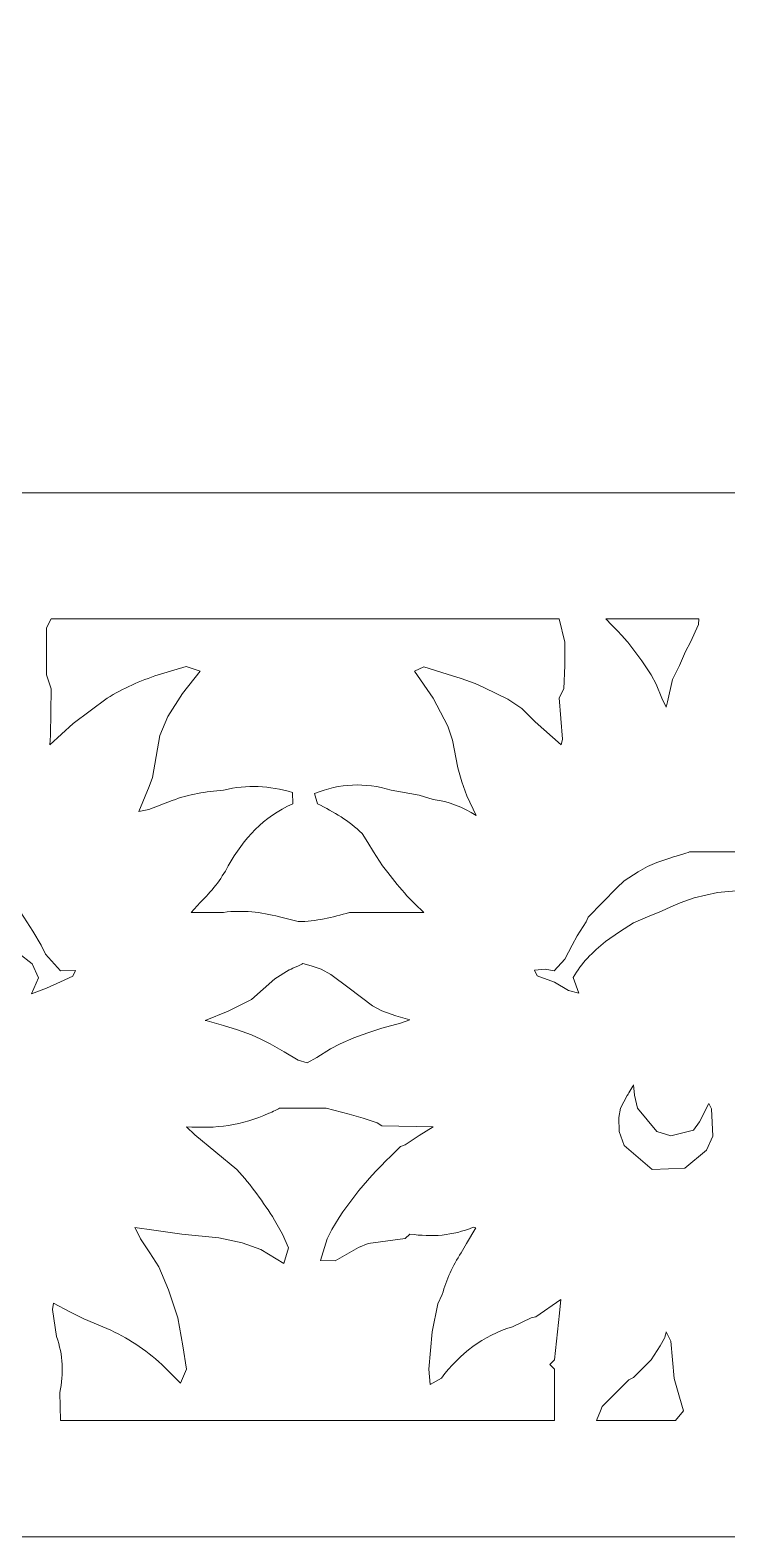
# Model space of a CAD drawing. Header units: centimetres. Extents: x -13.8 to 13.8, y -13.7 to 13.7.
# Drawn here: x 6.462 to 8.18, y -13.671 to -9.957 of the extents above; entities that cross this region are included whole.
import ezdxf

# ---------------------------------------------------------------- set-up
doc = ezdxf.new("R2010")
doc.units = ezdxf.units.CM
doc.header["$MEASUREMENT"] = 0
doc.layers.add('Layer 1', color=7, linetype='Continuous')

msp = doc.modelspace()

# ---------------------------------------------------------------- linework, layer by layer
at = {"layer": 'Layer 1', "lineweight": 0}
msp.add_lwpolyline([(0.73523, -13.67105), (13.55625, -13.67105), (13.55625, -0.86165), (0.73523, -0.86165), (0.73523, -13.67105)], close=True, dxfattribs=at)
at = {"layer": 'Layer 1', "color": 7, "lineweight": 0}
msp.add_lwpolyline([(3.3087, -11.09798), (10.9828, -11.09798), (10.9828, -3.4353), (3.3087, -3.4353), (3.3087, -11.09798)], close=True, dxfattribs=at)
for points, knots in [([(6.51404, -11.40809), (6.51404, -11.40809), (7.766, -11.40809), (7.766, -11.40809), (7.766, -11.40809), (7.766, -11.40809), (7.78029, -11.46561), (7.78029, -11.46561), (7.78029, -11.46561), (7.78029, -11.46561), (7.78029, -11.52313), (7.78029, -11.52313), (7.78029, -11.52313), (7.78029, -11.52313), (7.77743, -11.58047), (7.77743, -11.58047), (7.77743, -11.58047), (7.77743, -11.58047), (7.766, -11.60312), (7.766, -11.60312), (7.766, -11.60312), (7.766, -11.60312), (7.77439, -11.70485), (7.77439, -11.70485), (7.77439, -11.70485), (7.77439, -11.70485), (7.77153, -11.71858), (7.77153, -11.71858), (7.77153, -11.71858), (7.77153, -11.71858), (7.70676, -11.66257), (7.70676, -11.66257), (7.70676, -11.66257), (7.70676, -11.66257), (7.67419, -11.62923), (7.67419, -11.62923), (7.67419, -11.62923), (7.67419, -11.62923), (7.63953, -11.60637), (7.63953, -11.60637), (7.63953, -11.60637), (7.63953, -11.60637), (7.58198, -11.57875), (7.58198, -11.57875), (7.58198, -11.57875), (7.58198, -11.57875), (7.55893, -11.56809), (7.55893, -11.56809), (7.55893, -11.56809), (7.55893, -11.56809), (7.52445, -11.55571), (7.52445, -11.55571), (7.52445, -11.55571), (7.52445, -11.55571), (7.48997, -11.54428), (7.48997, -11.54428), (7.48997, -11.54428), (7.48997, -11.54428), (7.43282, -11.52695), (7.43282, -11.52695), (7.43282, -11.52695), (7.43282, -11.52695), (7.40977, -11.53743), (7.40977, -11.53743), (7.40977, -11.53743), (7.40977, -11.53743), (7.45549, -11.60355), (7.45549, -11.60355), (7.45549, -11.60355), (7.45549, -11.60355), (7.49206, -11.6725), (7.49206, -11.6725), (7.49206, -11.6725), (7.49206, -11.6725), (7.50349, -11.70698), (7.50349, -11.70698), (7.50349, -11.70698), (7.50349, -11.70698), (7.51624, -11.77593), (7.51624, -11.77593), (7.51624, -11.77593), (7.51624, -11.77593), (7.52653, -11.81041), (7.52653, -11.81041), (7.52653, -11.81041), (7.52653, -11.81041), (7.53891, -11.8447), (7.53891, -11.8447), (7.53891, -11.8447), (7.53891, -11.8447), (7.56196, -11.8927), (7.56196, -11.8927), (7.56196, -11.8927), (7.52804, -11.8723), (7.4951, -11.85878), (7.45565, -11.85325), (7.45565, -11.85325), (7.45565, -11.85325), (7.42096, -11.84277), (7.42096, -11.84277), (7.42096, -11.84277), (7.42096, -11.84277), (7.35219, -11.8306), (7.35219, -11.8306), (7.35219, -11.8306), (7.2857, -11.81078), (7.22704, -11.81383), (7.16264, -11.83917), (7.16264, -11.83917), (7.16264, -11.83917), (7.17045, -11.86412), (7.17045, -11.86412), (7.17045, -11.86412), (7.21159, -11.88412), (7.24721, -11.90603), (7.28057, -11.93765), (7.28057, -11.93765), (7.28057, -11.93765), (7.29486, -11.95956), (7.29486, -11.95956), (7.29486, -11.95956), (7.29486, -11.95956), (7.30838, -11.98263), (7.30838, -11.98263), (7.30838, -11.98263), (7.30838, -11.98263), (7.33103, -12.01711), (7.33103, -12.01711), (7.33103, -12.01711), (7.36572, -12.0613), (7.3899, -12.09445), (7.43276, -12.13178), (7.43276, -12.13178), (7.43276, -12.13178), (7.24914, -12.13197), (7.24914, -12.13197), (7.24914, -12.13197), (7.20704, -12.14435), (7.16664, -12.15446), (7.12264, -12.15446), (7.12264, -12.15446), (7.12264, -12.15446), (7.07634, -12.14266), (7.07634, -12.14266), (7.07634, -12.14266), (7.02967, -12.13065), (6.98699, -12.12589), (6.93899, -12.13179), (6.93899, -12.13179), (6.93899, -12.13179), (6.85858, -12.13198), (6.85858, -12.13198), (6.85858, -12.13198), (6.85858, -12.13198), (6.88125, -12.1074), (6.88125, -12.1074), (6.88125, -12.1074), (6.90927, -12.07996), (6.93192, -12.05215), (6.95041, -12.0171), (6.95041, -12.0171), (6.98811, -11.94947), (7.03764, -11.89671), (7.10927, -11.86393), (7.10927, -11.86393), (7.10927, -11.86393), (7.10908, -11.83612), (7.10908, -11.83612), (7.10908, -11.83612), (7.05116, -11.81974), (6.99764, -11.8163), (6.93895, -11.83062), (6.93895, -11.83062), (6.89437, -11.83385), (6.85418, -11.84052), (6.81245, -11.85613), (6.81245, -11.85613), (6.81245, -11.85613), (6.75472, -11.87822), (6.75472, -11.87822), (6.75472, -11.87822), (6.75472, -11.87822), (6.72995, -11.88298), (6.72995, -11.88298), (6.72995, -11.88298), (6.72995, -11.88298), (6.75509, -11.82162), (6.75509, -11.82162), (6.75509, -11.82162), (6.75509, -11.82162), (6.76329, -11.79897), (6.76329, -11.79897), (6.76329, -11.79897), (6.76329, -11.79897), (6.78197, -11.69552), (6.78197, -11.69552), (6.78197, -11.69552), (6.78197, -11.69552), (6.80158, -11.6494), (6.80158, -11.6494), (6.80158, -11.6494), (6.80158, -11.6494), (6.83722, -11.59206), (6.83722, -11.59206), (6.83722, -11.59206), (6.83722, -11.59206), (6.88122, -11.5374), (6.88122, -11.5374), (6.88122, -11.5374), (6.88122, -11.5374), (6.84674, -11.52597), (6.84674, -11.52597), (6.84674, -11.52597), (6.84674, -11.52597), (6.77779, -11.54597), (6.77779, -11.54597), (6.77779, -11.54597), (6.73226, -11.56158), (6.69244, -11.57931), (6.6515, -11.60407), (6.6515, -11.60407), (6.6515, -11.60407), (6.56805, -11.66617), (6.56805, -11.66617), (6.56805, -11.66617), (6.56805, -11.66617), (6.51016, -11.71856), (6.51016, -11.71856), (6.51016, -11.71856), (6.51016, -11.71856), (6.51185, -11.69551), (6.51185, -11.69551), (6.51185, -11.69551), (6.51185, -11.69551), (6.51394, -11.58044), (6.51394, -11.58044), (6.51394, -11.58044), (6.51394, -11.58044), (6.50251, -11.54596), (6.50251, -11.54596), (6.50251, -11.54596), (6.50251, -11.54596), (6.50251, -11.43089), (6.50251, -11.43089), (6.50251, -11.43089), (6.50251, -11.43089), (6.51404, -11.40809), (6.51404, -11.40809)], [0, 0, 0, 0, 0.015873, 0.015873, 0.015873, 0.015873, 0.031746, 0.031746, 0.031746, 0.031746, 0.047619, 0.047619, 0.047619, 0.047619, 0.0634921, 0.0634921, 0.0634921, 0.0634921, 0.0793651, 0.0793651, 0.0793651, 0.0793651, 0.0952381, 0.0952381, 0.0952381, 0.0952381, 0.1111111, 0.1111111, 0.1111111, 0.1111111, 0.1269841, 0.1269841, 0.1269841, 0.1269841, 0.1428571, 0.1428571, 0.1428571, 0.1428571, 0.1587302, 0.1587302, 0.1587302, 0.1587302, 0.1746032, 0.1746032, 0.1746032, 0.1746032, 0.1904762, 0.1904762, 0.1904762, 0.1904762, 0.2063492, 0.2063492, 0.2063492, 0.2063492, 0.2222222, 0.2222222, 0.2222222, 0.2222222, 0.2380952, 0.2380952, 0.2380952, 0.2380952, 0.2539683, 0.2539683, 0.2539683, 0.2539683, 0.2698413, 0.2698413, 0.2698413, 0.2698413, 0.2857143, 0.2857143, 0.2857143, 0.2857143, 0.3015873, 0.3015873, 0.3015873, 0.3015873, 0.3174603, 0.3174603, 0.3174603, 0.3174603, 0.3333333, 0.3333333, 0.3333333, 0.3333333, 0.3492063, 0.3492063, 0.3492063, 0.3492063, 0.3650794, 0.3650794, 0.3650794, 0.3650794, 0.3809524, 0.3809524, 0.3809524, 0.3809524, 0.3968254, 0.3968254, 0.3968254, 0.3968254, 0.4126984, 0.4126984, 0.4126984, 0.4126984, 0.4285714, 0.4285714, 0.4285714, 0.4285714, 0.4444444, 0.4444444, 0.4444444, 0.4444444, 0.4603175, 0.4603175, 0.4603175, 0.4603175, 0.4761905, 0.4761905, 0.4761905, 0.4761905, 0.4920635, 0.4920635, 0.4920635, 0.4920635, 0.5079365, 0.5079365, 0.5079365, 0.5079365, 0.5238095, 0.5238095, 0.5238095, 0.5238095, 0.5396825, 0.5396825, 0.5396825, 0.5396825, 0.5555556, 0.5555556, 0.5555556, 0.5555556, 0.5714286, 0.5714286, 0.5714286, 0.5714286, 0.5873016, 0.5873016, 0.5873016, 0.5873016, 0.6031746, 0.6031746, 0.6031746, 0.6031746, 0.6190476, 0.6190476, 0.6190476, 0.6190476, 0.6349206, 0.6349206, 0.6349206, 0.6349206, 0.6507937, 0.6507937, 0.6507937, 0.6507937, 0.6666667, 0.6666667, 0.6666667, 0.6666667, 0.6825397, 0.6825397, 0.6825397, 0.6825397, 0.6984127, 0.6984127, 0.6984127, 0.6984127, 0.7142857, 0.7142857, 0.7142857, 0.7142857, 0.7301587, 0.7301587, 0.7301587, 0.7301587, 0.7460317, 0.7460317, 0.7460317, 0.7460317, 0.7619048, 0.7619048, 0.7619048, 0.7619048, 0.7777778, 0.7777778, 0.7777778, 0.7777778, 0.7936508, 0.7936508, 0.7936508, 0.7936508, 0.8095238, 0.8095238, 0.8095238, 0.8095238, 0.8253968, 0.8253968, 0.8253968, 0.8253968, 0.8412698, 0.8412698, 0.8412698, 0.8412698, 0.8571429, 0.8571429, 0.8571429, 0.8571429, 0.8730159, 0.8730159, 0.8730159, 0.8730159, 0.8888889, 0.8888889, 0.8888889, 0.8888889, 0.9047619, 0.9047619, 0.9047619, 0.9047619, 0.9206349, 0.9206349, 0.9206349, 0.9206349, 0.9365079, 0.9365079, 0.9365079, 0.9365079, 0.952381, 0.952381, 0.952381, 0.952381, 0.968254, 0.968254, 0.968254, 0.968254, 1, 1, 1, 1]), ([(7.88088, -11.40809), (7.88088, -11.40809), (8.1108, -11.40809), (8.1108, -11.40809), (8.1108, -11.40809), (8.1108, -11.40809), (8.10966, -11.42256), (8.10966, -11.42256), (8.10966, -11.42256), (8.10966, -11.42256), (8.0904, -11.46561), (8.0904, -11.46561), (8.0904, -11.46561), (8.0904, -11.46561), (8.07802, -11.48884), (8.07802, -11.48884), (8.07802, -11.48884), (8.07802, -11.48884), (8.06278, -11.52313), (8.06278, -11.52313), (8.06278, -11.52313), (8.06278, -11.52313), (8.04563, -11.55761), (8.04563, -11.55761), (8.04563, -11.55761), (8.04563, -11.55761), (8.03325, -11.61325), (8.03325, -11.61325), (8.03325, -11.61325), (8.03325, -11.61325), (8.03, -11.62621), (8.03, -11.62621), (8.03, -11.62621), (8.03, -11.62621), (8.01971, -11.60354), (8.01971, -11.60354), (8.01971, -11.60354), (8.01971, -11.60354), (8.00524, -11.56906), (8.00524, -11.56906), (8.00524, -11.56906), (8.00524, -11.56906), (7.99286, -11.54601), (7.99286, -11.54601), (7.99286, -11.54601), (7.99286, -11.54601), (7.96981, -11.51153), (7.96981, -11.51153), (7.96981, -11.51153), (7.96981, -11.51153), (7.93533, -11.46562), (7.93533, -11.46562), (7.93533, -11.46562), (7.93536, -11.46561), (7.88736, -11.41399), (7.88088, -11.40809)], [0, 0, 0, 0, 0.0666667, 0.0666667, 0.0666667, 0.0666667, 0.1333333, 0.1333333, 0.1333333, 0.1333333, 0.2, 0.2, 0.2, 0.2, 0.2666667, 0.2666667, 0.2666667, 0.2666667, 0.3333333, 0.3333333, 0.3333333, 0.3333333, 0.4, 0.4, 0.4, 0.4, 0.4666667, 0.4666667, 0.4666667, 0.4666667, 0.5333333, 0.5333333, 0.5333333, 0.5333333, 0.6, 0.6, 0.6, 0.6, 0.6666667, 0.6666667, 0.6666667, 0.6666667, 0.7333333, 0.7333333, 0.7333333, 0.7333333, 0.8, 0.8, 0.8, 0.8, 0.8666667, 0.8666667, 0.8666667, 0.8666667, 1, 1, 1, 1]), ([(6.11172, -11.97102), (6.11172, -11.97102), (6.13476, -11.98227), (6.13476, -11.98227), (6.13476, -11.98227), (6.13476, -11.98227), (6.24964, -11.99788), (6.24964, -11.99788), (6.24964, -11.99788), (6.24964, -11.99788), (6.28409, -12.01502), (6.28409, -12.01502), (6.28409, -12.01502), (6.28409, -12.01502), (6.30677, -12.02568), (6.30677, -12.02568), (6.30677, -12.02568), (6.30677, -12.02568), (6.36431, -12.06018), (6.36431, -12.06018), (6.36431, -12.06018), (6.36431, -12.06018), (6.37574, -12.06609), (6.37574, -12.06609), (6.37574, -12.06609), (6.37574, -12.06609), (6.43157, -12.12056), (6.43157, -12.12056), (6.43157, -12.12056), (6.43157, -12.12056), (6.44678, -12.14361), (6.44678, -12.14361), (6.44678, -12.14361), (6.44678, -12.14361), (6.4689, -12.17811), (6.4689, -12.17811), (6.4689, -12.17811), (6.4689, -12.17811), (6.48891, -12.21256), (6.48891, -12.21256), (6.48891, -12.21256), (6.48891, -12.21256), (6.49957, -12.23523), (6.49957, -12.23523), (6.49957, -12.23523), (6.49957, -12.23523), (6.53672, -12.27564), (6.53672, -12.27564), (6.53672, -12.27564), (6.53672, -12.27564), (6.57386, -12.27468), (6.57386, -12.27468), (6.57386, -12.27468), (6.57386, -12.27468), (6.56738, -12.28916), (6.56738, -12.28916), (6.56738, -12.28916), (6.56738, -12.28916), (6.53672, -12.30326), (6.53672, -12.30326), (6.53672, -12.30326), (6.53672, -12.30326), (6.50224, -12.31868), (6.50224, -12.31868), (6.50224, -12.31868), (6.50224, -12.31868), (6.46509, -12.3322), (6.46509, -12.3322), (6.46509, -12.3322), (6.46509, -12.3322), (6.48224, -12.29278), (6.48224, -12.29278), (6.48224, -12.29278), (6.48224, -12.29278), (6.46718, -12.25905), (6.46718, -12.25905), (6.46718, -12.25905), (6.46718, -12.25905), (6.43326, -12.23259), (6.43326, -12.23259), (6.43326, -12.23259), (6.43326, -12.23259), (6.37574, -12.18742), (6.37574, -12.18742), (6.37574, -12.18742), (6.37574, -12.18742), (6.34127, -12.16533), (6.34127, -12.16533), (6.34127, -12.16533), (6.34127, -12.16533), (6.31859, -12.15295), (6.31859, -12.15295), (6.31859, -12.15295), (6.31859, -12.15295), (6.27229, -12.13027), (6.27229, -12.13027), (6.27229, -12.13027), (6.27229, -12.13027), (6.23782, -12.11199), (6.23782, -12.11199), (6.23782, -12.11199), (6.23782, -12.11199), (6.20353, -12.09942), (6.20353, -12.09942), (6.20353, -12.09942), (6.20353, -12.09942), (6.16905, -12.08876), (6.16905, -12.08876), (6.16905, -12.08876), (6.16905, -12.08876), (6.12312, -12.07752), (6.12312, -12.07752), (6.12312, -12.07752), (6.12312, -12.07752), (6.04274, -12.07426), (6.04274, -12.07426), (6.04274, -12.07426), (6.04274, -12.07426), (6.03152, -12.06302), (6.03152, -12.06302), (6.03152, -12.06302), (6.03152, -12.06302), (5.9395, -12.06302), (5.9395, -12.06302), (5.9395, -12.06302), (5.9395, -12.06302), (5.90121, -12.08781), (5.90121, -12.08781), (5.90121, -12.08781), (5.90121, -12.08781), (5.89817, -12.11675), (5.89817, -12.11675), (5.89817, -12.11675), (5.89817, -12.11675), (5.88558, -12.12324), (5.88558, -12.12324), (5.88558, -12.12324), (5.88558, -12.12324), (5.87224, -12.09752), (5.87224, -12.09752), (5.87224, -12.09752), (5.87224, -12.09752), (5.85986, -12.06302), (5.85986, -12.06302), (5.85986, -12.06302), (5.85986, -12.06302), (5.84938, -12.04018), (5.84938, -12.04018), (5.84938, -12.04018), (5.84938, -12.04018), (5.84084, -12.01883), (5.84084, -12.01883), (5.84084, -12.01883), (5.84084, -12.01883), (5.84253, -12.00568), (5.84253, -12.00568), (5.84253, -12.00568), (5.84253, -12.00568), (5.87319, -12.03542), (5.87319, -12.03542), (5.87319, -12.03542), (5.87319, -12.03542), (5.90502, -12.03751), (5.90502, -12.03751), (5.90502, -12.03751), (5.90502, -12.03751), (5.9395, -12.01883), (5.9395, -12.01883), (5.9395, -12.01883), (5.9395, -12.01883), (5.96215, -12.00854), (5.96215, -12.00854), (5.96215, -12.00854), (5.96215, -12.00854), (5.99665, -11.99616), (5.99665, -11.99616), (5.99665, -11.99616), (5.99665, -11.99616), (6.03112, -11.98549), (6.03112, -11.98549), (6.03112, -11.98549), (6.03112, -11.98549), (6.07724, -11.98227), (6.07724, -11.98227), (6.07724, -11.98227), (6.07724, -11.98227), (6.11172, -11.97102), (6.11172, -11.97102)], [0, 0, 0, 0, 0.0208333, 0.0208333, 0.0208333, 0.0208333, 0.0416667, 0.0416667, 0.0416667, 0.0416667, 0.0625, 0.0625, 0.0625, 0.0625, 0.0833333, 0.0833333, 0.0833333, 0.0833333, 0.1041667, 0.1041667, 0.1041667, 0.1041667, 0.125, 0.125, 0.125, 0.125, 0.1458333, 0.1458333, 0.1458333, 0.1458333, 0.1666667, 0.1666667, 0.1666667, 0.1666667, 0.1875, 0.1875, 0.1875, 0.1875, 0.2083333, 0.2083333, 0.2083333, 0.2083333, 0.2291667, 0.2291667, 0.2291667, 0.2291667, 0.25, 0.25, 0.25, 0.25, 0.2708333, 0.2708333, 0.2708333, 0.2708333, 0.2916667, 0.2916667, 0.2916667, 0.2916667, 0.3125, 0.3125, 0.3125, 0.3125, 0.3333333, 0.3333333, 0.3333333, 0.3333333, 0.3541667, 0.3541667, 0.3541667, 0.3541667, 0.375, 0.375, 0.375, 0.375, 0.3958333, 0.3958333, 0.3958333, 0.3958333, 0.4166667, 0.4166667, 0.4166667, 0.4166667, 0.4375, 0.4375, 0.4375, 0.4375, 0.4583333, 0.4583333, 0.4583333, 0.4583333, 0.4791667, 0.4791667, 0.4791667, 0.4791667, 0.5, 0.5, 0.5, 0.5, 0.5208333, 0.5208333, 0.5208333, 0.5208333, 0.5416667, 0.5416667, 0.5416667, 0.5416667, 0.5625, 0.5625, 0.5625, 0.5625, 0.5833333, 0.5833333, 0.5833333, 0.5833333, 0.6041667, 0.6041667, 0.6041667, 0.6041667, 0.625, 0.625, 0.625, 0.625, 0.6458333, 0.6458333, 0.6458333, 0.6458333, 0.6666667, 0.6666667, 0.6666667, 0.6666667, 0.6875, 0.6875, 0.6875, 0.6875, 0.7083333, 0.7083333, 0.7083333, 0.7083333, 0.7291667, 0.7291667, 0.7291667, 0.7291667, 0.75, 0.75, 0.75, 0.75, 0.7708333, 0.7708333, 0.7708333, 0.7708333, 0.7916667, 0.7916667, 0.7916667, 0.7916667, 0.8125, 0.8125, 0.8125, 0.8125, 0.8333333, 0.8333333, 0.8333333, 0.8333333, 0.8541667, 0.8541667, 0.8541667, 0.8541667, 0.875, 0.875, 0.875, 0.875, 0.8958333, 0.8958333, 0.8958333, 0.8958333, 0.9166667, 0.9166667, 0.9166667, 0.9166667, 0.9375, 0.9375, 0.9375, 0.9375, 0.9583333, 0.9583333, 0.9583333, 0.9583333, 1, 1, 1, 1]), ([(8.08757, -11.98227), (8.08757, -11.98227), (8.2373, -11.98227), (8.2373, -11.98227), (8.2373, -11.98227), (8.2373, -11.98227), (8.25997, -11.99238), (8.25997, -11.99238), (8.25997, -11.99238), (8.25997, -11.99238), (8.29445, -12.00381), (8.29445, -12.00381), (8.29445, -12.00381), (8.29445, -12.00381), (8.32893, -12.01619), (8.32893, -12.01619), (8.32893, -12.01619), (8.32893, -12.01619), (8.36341, -12.03066), (8.36341, -12.03066), (8.36341, -12.03066), (8.36341, -12.03066), (8.39675, -12.0419), (8.39675, -12.0419), (8.39675, -12.0419), (8.39675, -12.0419), (8.42361, -12.01885), (8.42361, -12.01885), (8.42361, -12.01885), (8.42361, -12.01885), (8.44094, -12.0057), (8.44094, -12.0057), (8.44094, -12.0057), (8.44094, -12.0057), (8.44742, -12.01885), (8.44742, -12.01885), (8.44742, -12.01885), (8.44742, -12.01885), (8.43237, -12.05161), (8.43237, -12.05161), (8.43237, -12.05161), (8.43237, -12.05161), (8.41885, -12.08609), (8.41885, -12.08609), (8.41885, -12.08609), (8.41885, -12.08609), (8.40551, -12.11676), (8.40551, -12.11676), (8.40551, -12.11676), (8.40551, -12.11676), (8.39104, -12.12324), (8.39104, -12.12324), (8.39104, -12.12324), (8.39104, -12.12324), (8.35159, -12.07255), (8.35159, -12.07255), (8.35159, -12.07255), (8.35159, -12.07255), (8.30627, -12.06302), (8.30627, -12.06302), (8.30627, -12.06302), (8.30627, -12.06302), (8.25995, -12.06302), (8.25995, -12.06302), (8.25995, -12.06302), (8.25995, -12.06302), (8.24852, -12.07426), (8.24852, -12.07426), (8.24852, -12.07426), (8.24852, -12.07426), (8.1565, -12.08302), (8.1565, -12.08302), (8.1565, -12.08302), (8.1565, -12.08302), (8.09898, -12.09577), (8.09898, -12.09577), (8.09898, -12.09577), (8.09898, -12.09577), (8.0645, -12.10815), (8.0645, -12.10815), (8.0645, -12.10815), (8.0645, -12.10815), (8.04145, -12.11844), (8.04145, -12.11844), (8.04145, -12.11844), (8.04145, -12.11844), (8.01878, -12.1291), (8.01878, -12.1291), (8.01878, -12.1291), (8.01878, -12.1291), (7.9843, -12.14262), (7.9843, -12.14262), (7.9843, -12.14262), (7.9843, -12.14262), (7.94982, -12.15767), (7.94982, -12.15767), (7.94982, -12.15767), (7.94982, -12.15767), (7.91534, -12.18016), (7.91534, -12.18016), (7.91534, -12.18016), (7.91534, -12.18016), (7.88086, -12.20397), (7.88086, -12.20397), (7.88086, -12.20397), (7.84771, -12.22969), (7.8218, -12.25654), (7.80066, -12.29274), (7.80066, -12.29274), (7.80066, -12.29274), (7.81476, -12.33103), (7.81476, -12.33103), (7.81476, -12.33103), (7.81476, -12.33103), (7.78886, -12.32418), (7.78886, -12.32418), (7.78886, -12.32418), (7.78886, -12.32418), (7.75438, -12.30418), (7.75438, -12.30418), (7.75438, -12.30418), (7.75438, -12.30418), (7.71228, -12.28799), (7.71228, -12.28799), (7.71228, -12.28799), (7.71228, -12.28799), (7.70543, -12.27465), (7.70543, -12.27465), (7.70543, -12.27465), (7.70543, -12.27465), (7.73133, -12.27179), (7.73133, -12.27179), (7.73133, -12.27179), (7.73133, -12.27179), (7.75361, -12.2756), (7.75361, -12.2756), (7.75361, -12.2756), (7.75361, -12.2756), (7.78028, -12.24702), (7.78028, -12.24702), (7.78028, -12.24702), (7.78028, -12.24702), (7.79856, -12.21254), (7.79856, -12.21254), (7.79856, -12.21254), (7.79856, -12.21254), (7.81094, -12.18949), (7.81094, -12.18949), (7.81094, -12.18949), (7.81094, -12.18949), (7.83285, -12.15501), (7.83285, -12.15501), (7.83285, -12.15501), (7.83285, -12.15501), (7.83782, -12.14358), (7.83782, -12.14358), (7.83782, -12.14358), (7.83782, -12.14358), (7.90812, -12.07098), (7.90812, -12.07098), (7.90812, -12.07098), (7.90812, -12.07098), (7.9268, -12.05423), (7.9268, -12.05423), (7.9268, -12.05423), (7.9268, -12.05423), (7.96109, -12.03156), (7.96109, -12.03156), (7.96109, -12.03156), (7.96109, -12.03156), (7.98432, -12.01881), (7.98432, -12.01881), (7.98432, -12.01881), (7.98432, -12.01881), (8.00699, -12.00852), (8.00699, -12.00852), (8.00699, -12.00852), (8.00699, -12.00852), (8.04147, -11.99709), (8.04147, -11.99709), (8.04147, -11.99709), (8.04148, -11.99711), (8.08281, -11.98549), (8.08757, -11.98227)], [0, 0, 0, 0, 0.0212766, 0.0212766, 0.0212766, 0.0212766, 0.0425532, 0.0425532, 0.0425532, 0.0425532, 0.0638298, 0.0638298, 0.0638298, 0.0638298, 0.0851064, 0.0851064, 0.0851064, 0.0851064, 0.106383, 0.106383, 0.106383, 0.106383, 0.1276596, 0.1276596, 0.1276596, 0.1276596, 0.1489362, 0.1489362, 0.1489362, 0.1489362, 0.1702128, 0.1702128, 0.1702128, 0.1702128, 0.1914894, 0.1914894, 0.1914894, 0.1914894, 0.212766, 0.212766, 0.212766, 0.212766, 0.2340426, 0.2340426, 0.2340426, 0.2340426, 0.2553191, 0.2553191, 0.2553191, 0.2553191, 0.2765957, 0.2765957, 0.2765957, 0.2765957, 0.2978723, 0.2978723, 0.2978723, 0.2978723, 0.3191489, 0.3191489, 0.3191489, 0.3191489, 0.3404255, 0.3404255, 0.3404255, 0.3404255, 0.3617021, 0.3617021, 0.3617021, 0.3617021, 0.3829787, 0.3829787, 0.3829787, 0.3829787, 0.4042553, 0.4042553, 0.4042553, 0.4042553, 0.4255319, 0.4255319, 0.4255319, 0.4255319, 0.4468085, 0.4468085, 0.4468085, 0.4468085, 0.4680851, 0.4680851, 0.4680851, 0.4680851, 0.4893617, 0.4893617, 0.4893617, 0.4893617, 0.5106383, 0.5106383, 0.5106383, 0.5106383, 0.5319149, 0.5319149, 0.5319149, 0.5319149, 0.5531915, 0.5531915, 0.5531915, 0.5531915, 0.5744681, 0.5744681, 0.5744681, 0.5744681, 0.5957447, 0.5957447, 0.5957447, 0.5957447, 0.6170213, 0.6170213, 0.6170213, 0.6170213, 0.6382979, 0.6382979, 0.6382979, 0.6382979, 0.6595745, 0.6595745, 0.6595745, 0.6595745, 0.6808511, 0.6808511, 0.6808511, 0.6808511, 0.7021277, 0.7021277, 0.7021277, 0.7021277, 0.7234043, 0.7234043, 0.7234043, 0.7234043, 0.7446809, 0.7446809, 0.7446809, 0.7446809, 0.7659574, 0.7659574, 0.7659574, 0.7659574, 0.787234, 0.787234, 0.787234, 0.787234, 0.8085106, 0.8085106, 0.8085106, 0.8085106, 0.8297872, 0.8297872, 0.8297872, 0.8297872, 0.8510638, 0.8510638, 0.8510638, 0.8510638, 0.8723404, 0.8723404, 0.8723404, 0.8723404, 0.893617, 0.893617, 0.893617, 0.893617, 0.9148936, 0.9148936, 0.9148936, 0.9148936, 0.9361702, 0.9361702, 0.9361702, 0.9361702, 0.9574468, 0.9574468, 0.9574468, 0.9574468, 1, 1, 1, 1]), ([(7.1343, -12.25812), (7.1343, -12.25812), (7.15507, -12.26384), (7.15507, -12.26384), (7.15507, -12.26384), (7.15507, -12.26384), (7.17984, -12.27183), (7.17984, -12.27183), (7.17984, -12.27183), (7.17984, -12.27183), (7.20289, -12.28535), (7.20289, -12.28535), (7.20289, -12.28535), (7.20289, -12.28535), (7.2488, -12.31869), (7.2488, -12.31869), (7.2488, -12.31869), (7.2488, -12.31869), (7.30632, -12.36251), (7.30632, -12.36251), (7.30632, -12.36251), (7.30632, -12.36251), (7.32939, -12.37413), (7.32939, -12.37413), (7.32939, -12.37413), (7.32939, -12.37413), (7.36387, -12.3867), (7.36387, -12.3867), (7.36387, -12.3867), (7.36387, -12.3867), (7.39835, -12.39699), (7.39835, -12.39699), (7.39835, -12.39699), (7.39835, -12.39699), (7.37528, -12.4048), (7.37528, -12.4048), (7.37528, -12.4048), (7.37528, -12.4048), (7.32937, -12.41737), (7.32937, -12.41737), (7.32937, -12.41737), (7.32937, -12.41737), (7.29489, -12.42861), (7.29489, -12.42861), (7.29489, -12.42861), (7.29489, -12.42861), (7.26041, -12.44099), (7.26041, -12.44099), (7.26041, -12.44099), (7.26041, -12.44099), (7.22593, -12.45586), (7.22593, -12.45586), (7.22593, -12.45586), (7.22593, -12.45586), (7.20286, -12.46803), (7.20286, -12.46803), (7.20286, -12.46803), (7.20286, -12.46803), (7.16838, -12.48938), (7.16838, -12.48938), (7.16838, -12.48938), (7.16838, -12.48938), (7.14531, -12.50234), (7.14531, -12.50234), (7.14531, -12.50234), (7.14531, -12.50234), (7.12266, -12.49586), (7.12266, -12.49586), (7.12266, -12.49586), (7.12266, -12.49586), (7.08818, -12.47546), (7.08818, -12.47546), (7.08818, -12.47546), (7.08818, -12.47546), (7.0537, -12.45585), (7.0537, -12.45585), (7.0537, -12.45585), (7.0537, -12.45585), (7.03063, -12.44423), (7.03063, -12.44423), (7.03063, -12.44423), (7.03063, -12.44423), (7.0074, -12.43357), (7.0074, -12.43357), (7.0074, -12.43357), (7.0074, -12.43357), (6.97292, -12.421), (6.97292, -12.421), (6.97292, -12.421), (6.97292, -12.421), (6.93882, -12.41071), (6.93882, -12.41071), (6.93882, -12.41071), (6.93882, -12.41071), (6.89863, -12.39909), (6.89863, -12.39909), (6.89863, -12.39909), (6.89863, -12.39909), (6.8931, -12.39795), (6.8931, -12.39795), (6.8931, -12.39795), (6.8931, -12.39795), (6.95025, -12.37528), (6.95025, -12.37528), (6.95025, -12.37528), (6.95025, -12.37528), (6.97292, -12.36348), (6.97292, -12.36348), (6.97292, -12.36348), (6.97292, -12.36348), (7.0074, -12.34671), (7.0074, -12.34671), (7.0074, -12.34671), (7.0074, -12.34671), (7.06513, -12.29567), (7.06513, -12.29567), (7.06513, -12.29567), (7.06513, -12.29567), (7.10056, -12.27358), (7.10056, -12.27358), (7.10056, -12.27358), (7.1006, -12.27354), (7.12957, -12.26116), (7.1343, -12.25812)], [0, 0, 0, 0, 0.03125, 0.03125, 0.03125, 0.03125, 0.0625, 0.0625, 0.0625, 0.0625, 0.09375, 0.09375, 0.09375, 0.09375, 0.125, 0.125, 0.125, 0.125, 0.15625, 0.15625, 0.15625, 0.15625, 0.1875, 0.1875, 0.1875, 0.1875, 0.21875, 0.21875, 0.21875, 0.21875, 0.25, 0.25, 0.25, 0.25, 0.28125, 0.28125, 0.28125, 0.28125, 0.3125, 0.3125, 0.3125, 0.3125, 0.34375, 0.34375, 0.34375, 0.34375, 0.375, 0.375, 0.375, 0.375, 0.40625, 0.40625, 0.40625, 0.40625, 0.4375, 0.4375, 0.4375, 0.4375, 0.46875, 0.46875, 0.46875, 0.46875, 0.5, 0.5, 0.5, 0.5, 0.53125, 0.53125, 0.53125, 0.53125, 0.5625, 0.5625, 0.5625, 0.5625, 0.59375, 0.59375, 0.59375, 0.59375, 0.625, 0.625, 0.625, 0.625, 0.65625, 0.65625, 0.65625, 0.65625, 0.6875, 0.6875, 0.6875, 0.6875, 0.71875, 0.71875, 0.71875, 0.71875, 0.75, 0.75, 0.75, 0.75, 0.78125, 0.78125, 0.78125, 0.78125, 0.8125, 0.8125, 0.8125, 0.8125, 0.84375, 0.84375, 0.84375, 0.84375, 0.875, 0.875, 0.875, 0.875, 0.90625, 0.90625, 0.90625, 0.90625, 0.9375, 0.9375, 0.9375, 0.9375, 1, 1, 1, 1]), ([(7.94983, -12.55681), (7.94983, -12.55681), (7.95155, -12.58195), (7.95155, -12.58195), (7.95155, -12.58195), (7.95155, -12.58195), (7.95936, -12.61434), (7.95936, -12.61434), (7.95936, -12.61434), (7.95936, -12.61434), (8.00699, -12.67207), (8.00699, -12.67207), (8.00699, -12.67207), (8.00699, -12.67207), (8.04147, -12.68273), (8.04147, -12.68273), (8.04147, -12.68273), (8.04147, -12.68273), (8.09727, -12.66826), (8.09727, -12.66826), (8.09727, -12.66826), (8.09727, -12.66826), (8.11251, -12.64786), (8.11251, -12.64786), (8.11251, -12.64786), (8.11251, -12.64786), (8.13556, -12.60309), (8.13556, -12.60309), (8.13556, -12.60309), (8.13556, -12.60309), (8.14204, -12.61643), (8.14204, -12.61643), (8.14204, -12.61643), (8.14204, -12.61643), (8.14529, -12.68329), (8.14529, -12.68329), (8.14529, -12.68329), (8.14529, -12.68329), (8.12968, -12.71777), (8.12968, -12.71777), (8.12968, -12.71777), (8.12968, -12.71777), (8.07597, -12.76196), (8.07597, -12.76196), (8.07597, -12.76196), (8.07597, -12.76196), (7.99556, -12.76577), (7.99556, -12.76577), (7.99556, -12.76577), (7.99556, -12.76577), (7.92679, -12.70653), (7.92679, -12.70653), (7.92679, -12.70653), (7.92679, -12.70653), (7.91422, -12.67205), (7.91422, -12.67205), (7.91422, -12.67205), (7.91422, -12.67205), (7.91327, -12.63757), (7.91327, -12.63757), (7.91327, -12.63757), (7.91327, -12.63757), (7.91708, -12.61434), (7.91708, -12.61434), (7.91708, -12.61434), (7.91708, -12.61434), (7.93423, -12.58309), (7.93423, -12.58309), (7.93423, -12.58309), (7.93422, -12.58311), (7.94602, -12.56406), (7.94983, -12.55681)], [0, 0, 0, 0, 0.0526316, 0.0526316, 0.0526316, 0.0526316, 0.1052632, 0.1052632, 0.1052632, 0.1052632, 0.1578947, 0.1578947, 0.1578947, 0.1578947, 0.2105263, 0.2105263, 0.2105263, 0.2105263, 0.2631579, 0.2631579, 0.2631579, 0.2631579, 0.3157895, 0.3157895, 0.3157895, 0.3157895, 0.3684211, 0.3684211, 0.3684211, 0.3684211, 0.4210526, 0.4210526, 0.4210526, 0.4210526, 0.4736842, 0.4736842, 0.4736842, 0.4736842, 0.5263158, 0.5263158, 0.5263158, 0.5263158, 0.5789474, 0.5789474, 0.5789474, 0.5789474, 0.6315789, 0.6315789, 0.6315789, 0.6315789, 0.6842105, 0.6842105, 0.6842105, 0.6842105, 0.7368421, 0.7368421, 0.7368421, 0.7368421, 0.7894737, 0.7894737, 0.7894737, 0.7894737, 0.8421053, 0.8421053, 0.8421053, 0.8421053, 0.8947368, 0.8947368, 0.8947368, 0.8947368, 1, 1, 1, 1]), ([(7.07678, -12.61433), (7.07678, -12.61433), (7.19167, -12.61433), (7.19167, -12.61433), (7.19167, -12.61433), (7.19167, -12.61433), (7.24882, -12.6288), (7.24882, -12.6288), (7.24882, -12.6288), (7.24882, -12.6288), (7.2833, -12.63928), (7.2833, -12.63928), (7.2833, -12.63928), (7.2833, -12.63928), (7.31778, -12.6509), (7.31778, -12.6509), (7.31778, -12.6509), (7.31778, -12.6509), (7.3294, -12.65775), (7.3294, -12.65775), (7.3294, -12.65775), (7.3294, -12.65775), (7.4559, -12.66024), (7.4559, -12.66024), (7.4559, -12.66024), (7.4559, -12.66024), (7.42103, -12.68157), (7.42103, -12.68157), (7.42103, -12.68157), (7.42103, -12.68157), (7.38674, -12.70443), (7.38674, -12.70443), (7.38674, -12.70443), (7.38674, -12.70443), (7.37531, -12.70919), (7.37531, -12.70919), (7.37531, -12.70919), (7.30903, -12.77168), (7.25186, -12.83378), (7.20614, -12.91321), (7.20614, -12.91321), (7.20614, -12.91321), (7.19434, -12.93626), (7.19434, -12.93626), (7.19434, -12.93626), (7.19434, -12.93626), (7.17815, -12.98979), (7.17815, -12.98979), (7.17815, -12.98979), (7.17815, -12.98979), (7.21435, -12.99074), (7.21435, -12.99074), (7.21435, -12.99074), (7.21435, -12.99074), (7.27187, -12.95798), (7.27187, -12.95798), (7.27187, -12.95798), (7.27187, -12.95798), (7.29494, -12.94769), (7.29494, -12.94769), (7.29494, -12.94769), (7.29494, -12.94769), (7.38696, -12.93589), (7.38696, -12.93589), (7.38696, -12.93589), (7.38696, -12.93589), (7.39839, -12.92465), (7.39839, -12.92465), (7.39839, -12.92465), (7.45324, -12.93246), (7.50277, -12.92904), (7.5546, -12.90769), (7.5546, -12.90769), (7.5546, -12.90769), (7.56108, -12.90941), (7.56108, -12.90941), (7.56108, -12.90941), (7.56108, -12.90941), (7.53803, -12.9477), (7.53803, -12.9477), (7.53803, -12.9477), (7.53803, -12.9477), (7.52451, -12.97075), (7.52451, -12.97075), (7.52451, -12.97075), (7.50355, -13.0039), (7.48794, -13.0361), (7.47802, -13.07399), (7.47802, -13.07399), (7.47802, -13.07399), (7.46736, -13.09685), (7.46736, -13.09685), (7.46736, -13.09685), (7.46736, -13.09685), (7.45289, -13.1658), (7.45289, -13.1658), (7.45289, -13.1658), (7.45289, -13.1658), (7.4445, -13.25743), (7.4445, -13.25743), (7.4445, -13.25743), (7.4445, -13.25743), (7.44812, -13.29516), (7.44812, -13.29516), (7.44812, -13.29516), (7.44812, -13.29516), (7.47593, -13.27992), (7.47593, -13.27992), (7.47593, -13.27992), (7.52184, -13.21915), (7.57708, -13.17533), (7.65119, -13.15342), (7.65119, -13.15342), (7.65119, -13.15342), (7.69691, -13.13133), (7.69691, -13.13133), (7.69691, -13.13133), (7.69691, -13.13133), (7.70853, -13.12866), (7.70853, -13.12866), (7.70853, -13.12866), (7.70853, -13.12866), (7.77063, -13.08561), (7.77063, -13.08561), (7.77063, -13.08561), (7.77063, -13.08561), (7.76682, -13.12009), (7.76682, -13.12009), (7.76682, -13.12009), (7.76682, -13.12009), (7.75481, -13.23476), (7.75481, -13.23476), (7.75481, -13.23476), (7.75481, -13.23476), (7.74301, -13.24619), (7.74301, -13.24619), (7.74301, -13.24619), (7.74301, -13.24619), (7.75481, -13.25743), (7.75481, -13.25743), (7.75481, -13.25743), (7.75481, -13.25743), (7.75481, -13.38393), (7.75481, -13.38393), (7.75481, -13.38393), (7.75481, -13.38393), (6.53711, -13.3839), (6.53711, -13.3839), (6.53711, -13.3839), (6.53711, -13.3839), (6.53499, -13.31532), (6.53499, -13.31532), (6.53499, -13.31532), (6.5447, -13.26788), (6.54338, -13.22348), (6.52718, -13.17739), (6.52718, -13.17739), (6.52718, -13.17739), (6.5167, -13.11071), (6.5167, -13.11071), (6.5167, -13.11071), (6.5167, -13.11071), (6.51956, -13.0947), (6.51956, -13.0947), (6.51956, -13.0947), (6.51956, -13.0947), (6.55975, -13.11679), (6.55975, -13.11679), (6.55975, -13.11679), (6.55975, -13.11679), (6.59423, -13.13335), (6.59423, -13.13335), (6.59423, -13.13335), (6.59423, -13.13335), (6.65138, -13.15716), (6.65138, -13.15716), (6.65138, -13.15716), (6.70205, -13.18116), (6.74531, -13.20801), (6.78664, -13.24632), (6.78664, -13.24632), (6.78664, -13.24632), (6.83236, -13.29223), (6.83236, -13.29223), (6.83236, -13.29223), (6.83236, -13.29223), (6.84723, -13.25736), (6.84723, -13.25736), (6.84723, -13.25736), (6.84723, -13.25736), (6.83829, -13.20021), (6.83829, -13.20021), (6.83829, -13.20021), (6.83829, -13.20021), (6.82591, -13.13126), (6.82591, -13.13126), (6.82591, -13.13126), (6.82591, -13.13126), (6.81448, -13.09678), (6.81448, -13.09678), (6.81448, -13.09678), (6.81448, -13.09678), (6.80286, -13.0623), (6.80286, -13.0623), (6.80286, -13.0623), (6.80286, -13.0623), (6.77905, -13.00515), (6.77905, -13.00515), (6.77905, -13.00515), (6.77905, -13.00515), (6.75696, -12.97067), (6.75696, -12.97067), (6.75696, -12.97067), (6.75696, -12.97067), (6.73391, -12.93619), (6.73391, -12.93619), (6.73391, -12.93619), (6.73391, -12.93619), (6.72457, -12.916), (6.72457, -12.916), (6.72457, -12.916), (6.72457, -12.916), (6.71981, -12.90838), (6.71981, -12.90838), (6.71981, -12.90838), (6.71981, -12.90838), (6.76667, -12.91486), (6.76667, -12.91486), (6.76667, -12.91486), (6.76667, -12.91486), (6.83562, -12.92457), (6.83562, -12.92457), (6.83562, -12.92457), (6.83562, -12.92457), (6.92725, -12.9341), (6.92725, -12.9341), (6.92725, -12.9341), (6.92725, -12.9341), (6.98477, -12.94667), (6.98477, -12.94667), (6.98477, -12.94667), (6.98477, -12.94667), (7.03068, -12.96286), (7.03068, -12.96286), (7.03068, -12.96286), (7.03068, -12.96286), (7.08706, -12.99755), (7.08706, -12.99755), (7.08706, -12.99755), (7.08706, -12.99755), (7.09889, -12.95905), (7.09889, -12.95905), (7.09889, -12.95905), (7.09889, -12.95905), (7.08442, -12.92457), (7.08442, -12.92457), (7.08442, -12.92457), (7.08442, -12.92457), (7.06442, -12.89009), (7.06442, -12.89009), (7.06442, -12.89009), (7.03603, -12.84532), (7.00764, -12.80474), (6.97147, -12.76587), (6.97147, -12.76587), (6.97147, -12.76587), (6.8682, -12.67977), (6.8682, -12.67977), (6.8682, -12.67977), (6.8682, -12.67977), (6.84743, -12.66016), (6.84743, -12.66016), (6.84743, -12.66016), (6.91924, -12.66529), (6.9844, -12.6573), (7.05071, -12.62701), (7.05071, -12.62701), (7.0507, -12.62711), (7.07202, -12.61758), (7.07678, -12.61433)], [0, 0, 0, 0, 0.0140845, 0.0140845, 0.0140845, 0.0140845, 0.028169, 0.028169, 0.028169, 0.028169, 0.0422535, 0.0422535, 0.0422535, 0.0422535, 0.056338, 0.056338, 0.056338, 0.056338, 0.0704225, 0.0704225, 0.0704225, 0.0704225, 0.084507, 0.084507, 0.084507, 0.084507, 0.0985915, 0.0985915, 0.0985915, 0.0985915, 0.1126761, 0.1126761, 0.1126761, 0.1126761, 0.1267606, 0.1267606, 0.1267606, 0.1267606, 0.1408451, 0.1408451, 0.1408451, 0.1408451, 0.1549296, 0.1549296, 0.1549296, 0.1549296, 0.1690141, 0.1690141, 0.1690141, 0.1690141, 0.1830986, 0.1830986, 0.1830986, 0.1830986, 0.1971831, 0.1971831, 0.1971831, 0.1971831, 0.2112676, 0.2112676, 0.2112676, 0.2112676, 0.2253521, 0.2253521, 0.2253521, 0.2253521, 0.2394366, 0.2394366, 0.2394366, 0.2394366, 0.2535211, 0.2535211, 0.2535211, 0.2535211, 0.2676056, 0.2676056, 0.2676056, 0.2676056, 0.2816901, 0.2816901, 0.2816901, 0.2816901, 0.2957746, 0.2957746, 0.2957746, 0.2957746, 0.3098592, 0.3098592, 0.3098592, 0.3098592, 0.3239437, 0.3239437, 0.3239437, 0.3239437, 0.3380282, 0.3380282, 0.3380282, 0.3380282, 0.3521127, 0.3521127, 0.3521127, 0.3521127, 0.3661972, 0.3661972, 0.3661972, 0.3661972, 0.3802817, 0.3802817, 0.3802817, 0.3802817, 0.3943662, 0.3943662, 0.3943662, 0.3943662, 0.4084507, 0.4084507, 0.4084507, 0.4084507, 0.4225352, 0.4225352, 0.4225352, 0.4225352, 0.4366197, 0.4366197, 0.4366197, 0.4366197, 0.4507042, 0.4507042, 0.4507042, 0.4507042, 0.4647887, 0.4647887, 0.4647887, 0.4647887, 0.4788732, 0.4788732, 0.4788732, 0.4788732, 0.4929577, 0.4929577, 0.4929577, 0.4929577, 0.5070423, 0.5070423, 0.5070423, 0.5070423, 0.5211268, 0.5211268, 0.5211268, 0.5211268, 0.5352113, 0.5352113, 0.5352113, 0.5352113, 0.5492958, 0.5492958, 0.5492958, 0.5492958, 0.5633803, 0.5633803, 0.5633803, 0.5633803, 0.5774648, 0.5774648, 0.5774648, 0.5774648, 0.5915493, 0.5915493, 0.5915493, 0.5915493, 0.6056338, 0.6056338, 0.6056338, 0.6056338, 0.6197183, 0.6197183, 0.6197183, 0.6197183, 0.6338028, 0.6338028, 0.6338028, 0.6338028, 0.6478873, 0.6478873, 0.6478873, 0.6478873, 0.6619718, 0.6619718, 0.6619718, 0.6619718, 0.6760563, 0.6760563, 0.6760563, 0.6760563, 0.6901408, 0.6901408, 0.6901408, 0.6901408, 0.7042254, 0.7042254, 0.7042254, 0.7042254, 0.7183099, 0.7183099, 0.7183099, 0.7183099, 0.7323944, 0.7323944, 0.7323944, 0.7323944, 0.7464789, 0.7464789, 0.7464789, 0.7464789, 0.7605634, 0.7605634, 0.7605634, 0.7605634, 0.7746479, 0.7746479, 0.7746479, 0.7746479, 0.7887324, 0.7887324, 0.7887324, 0.7887324, 0.8028169, 0.8028169, 0.8028169, 0.8028169, 0.8169014, 0.8169014, 0.8169014, 0.8169014, 0.8309859, 0.8309859, 0.8309859, 0.8309859, 0.8450704, 0.8450704, 0.8450704, 0.8450704, 0.8591549, 0.8591549, 0.8591549, 0.8591549, 0.8732394, 0.8732394, 0.8732394, 0.8732394, 0.8873239, 0.8873239, 0.8873239, 0.8873239, 0.9014085, 0.9014085, 0.9014085, 0.9014085, 0.915493, 0.915493, 0.915493, 0.915493, 0.9295775, 0.9295775, 0.9295775, 0.9295775, 0.943662, 0.943662, 0.943662, 0.943662, 0.9577465, 0.9577465, 0.9577465, 0.9577465, 0.971831, 0.971831, 0.971831, 0.971831, 1, 1, 1, 1]), ([(8.03042, -13.16583), (8.03042, -13.16583), (8.04185, -13.18869), (8.04185, -13.18869), (8.04185, -13.18869), (8.04185, -13.18869), (8.05005, -13.2809), (8.05005, -13.2809), (8.05005, -13.2809), (8.05005, -13.2809), (8.0628, -13.32681), (8.0628, -13.32681), (8.0628, -13.32681), (8.0628, -13.32681), (8.07251, -13.36036), (8.07251, -13.36036), (8.07251, -13.36036), (8.07251, -13.36036), (8.05327, -13.38399), (8.05327, -13.38399), (8.05327, -13.38399), (8.05327, -13.38399), (7.8582, -13.38397), (7.8582, -13.38397), (7.8582, -13.38397), (7.8582, -13.38397), (7.86849, -13.36034), (7.86849, -13.36034), (7.86849, -13.36034), (7.86849, -13.36034), (7.8723, -13.34986), (7.8723, -13.34986), (7.8723, -13.34986), (7.8723, -13.34986), (7.93802, -13.28374), (7.93802, -13.28374), (7.93802, -13.28374), (7.93802, -13.28374), (7.94982, -13.27821), (7.94982, -13.27821), (7.94982, -13.27821), (7.94982, -13.27821), (7.99287, -13.23477), (7.99287, -13.23477), (7.99287, -13.23477), (7.99287, -13.23477), (8.01554, -13.20029), (8.01554, -13.20029), (8.01554, -13.20029), (8.01554, -13.20029), (8.0262, -13.18145), (8.0262, -13.18145), (8.0262, -13.18145), (8.02624, -13.18146), (8.02833, -13.17175), (8.03042, -13.16583)], [0, 0, 0, 0, 0.0666667, 0.0666667, 0.0666667, 0.0666667, 0.1333333, 0.1333333, 0.1333333, 0.1333333, 0.2, 0.2, 0.2, 0.2, 0.2666667, 0.2666667, 0.2666667, 0.2666667, 0.3333333, 0.3333333, 0.3333333, 0.3333333, 0.4, 0.4, 0.4, 0.4, 0.4666667, 0.4666667, 0.4666667, 0.4666667, 0.5333333, 0.5333333, 0.5333333, 0.5333333, 0.6, 0.6, 0.6, 0.6, 0.6666667, 0.6666667, 0.6666667, 0.6666667, 0.7333333, 0.7333333, 0.7333333, 0.7333333, 0.8, 0.8, 0.8, 0.8, 0.8666667, 0.8666667, 0.8666667, 0.8666667, 1, 1, 1, 1])]:
    msp.add_open_spline(points, degree=3, knots=knots, dxfattribs=at)

doc.saveas('drawing.dxf')
